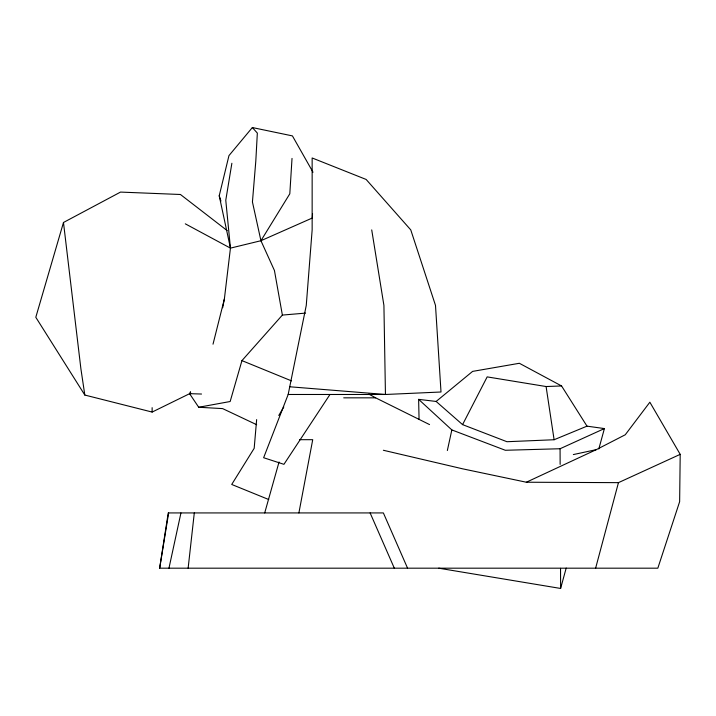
<?xml version="1.0" encoding="UTF-8"?>
<svg xmlns="http://www.w3.org/2000/svg" width="716" height="716" viewBox="0 0 716 716"><rect width="100%" height="100%" fill="white"/><g stroke="black" fill="none" stroke-linecap="round" stroke-linejoin="round"><path stroke-width="1.07" d="M383.373 450.266L462.527 468.801L526.35 482.226L596.303 449.648L625.256 434.773L649.86 402.213L680.2 454.356L679.636 501.683L657.834 568.182L159.65 568.182L168.233 512.933L383.373 512.925L407.565 568.182M312.525 213.61L312.346 217.995L260.937 240.719L230.445 248.13L185.301 223.831M292.021 158.424L289.81 193.785L260.937 240.719L274.443 270.514L282.373 315.076L241.945 360.613L230.158 401.515L198.708 407.261L189.57 393.666L190.528 391.643M256.65 419.603L254.18 448.323L231.715 484.463L268.76 499.544M188.138 568.182L194.296 512.933M222.667 307.773L224.368 299.02L230.445 248.13L225.773 200.265L231.877 163.257M159.659 568.182L168.645 512.933M298.894 512.933L312.722 439.687L299.574 439.687M288.172 394.48L306.26 305.41L312.149 229.899L312.149 157.968L366.136 179.447L410.769 229.899L435.498 305.41L441.011 392.001L385.45 394.48L288.172 394.48L263.631 457.721L283.939 464.326L329.978 394.48M168.967 568.182L180.942 512.933M447.348 450.525L451.841 429.922L418.627 399.358L419.066 419.424M230.445 248.13L219.221 195.781L228.959 155.614L252.345 127.546L292.423 135.897L313.017 172.234M213.019 344.19L224.368 299.02M595.623 568.182L618.454 482.647L680.2 454.356M438.711 568.191L560.61 588.454L566.195 568.065M598.818 448.959L604.402 428.571L586.995 426.154L554.103 439.74L506.946 441.718L462.572 424.624L436.134 401.452L418.627 399.358M264.705 512.933L279.052 461.981M227.187 230.606L180.441 194.492L120.521 192.085L63.482 222.479L35.8 317.286L84.819 395.053L152.132 412.067L190.769 393.111M462.572 424.624L487.166 376.885L546.093 386.533L561.568 385.951L586.995 426.154M278.775 415.468L283.787 406.983M436.134 401.452L472.614 371.389L519.36 363.28L561.568 385.951M451.841 429.922L505.335 450.275L560.073 448.744L604.402 428.571M573.346 454.57L596.303 449.648M282.373 315.076L305.589 313.107M343.707 397.836L375.64 397.836L429.546 424.588M526.35 482.226L618.454 482.647M189.57 393.666L201.527 394.033M198.708 407.261L222.622 408.603L256.641 424.695M289.756 386.774L385.45 394.48L383.919 305.41L371.72 229.899M241.945 360.613L291.519 380.876M368.865 394.113L375.64 397.836M252.345 127.546L257.339 133.087L255.809 161.028L252.435 201.966L260.937 240.719M370.118 512.925L394.319 568.182M219.221 195.781L220.94 201.098M546.093 386.533L554.103 439.74M84.819 395.053L80.908 368.865L63.482 222.479M560.073 448.744L560.136 464.389M560.538 568.334L560.61 588.454M152.132 407.673L152.132 412.067"/></g></svg>
